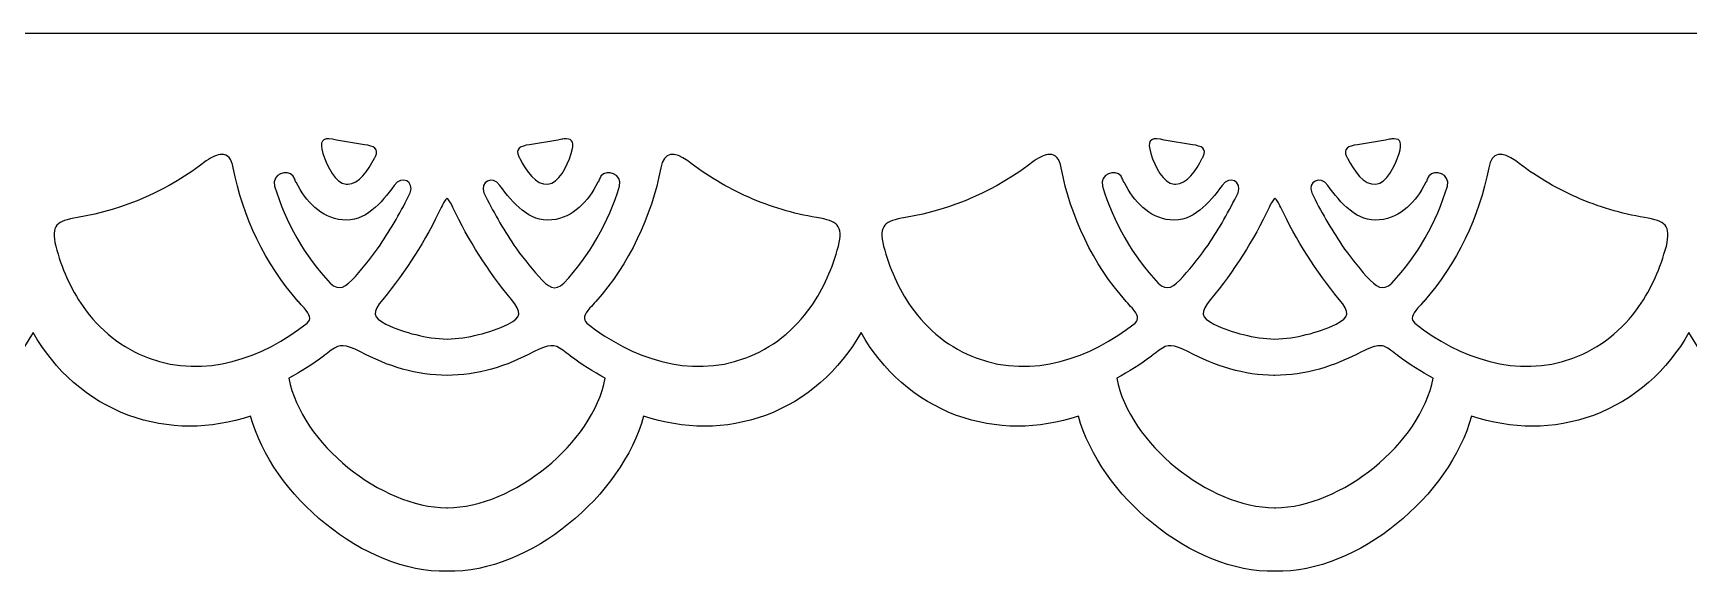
# Model space of a CAD drawing. Header units: centimetres. Extents: x -34.8 to -13.9, y -1.5 to 0.5.
# Drawn here: x -28.79 to -22.85, y -1.48 to 0.46 of the extents above; entities that cross this region are included whole.
import ezdxf

# ---------------------------------------------------------------- set-up
doc = ezdxf.new("R2010")
doc.units = ezdxf.units.CM
doc.header["$MEASUREMENT"] = 0
doc.layers.add('Layer 1', color=7, linetype='Continuous')

msp = doc.modelspace()

# ---------------------------------------------------------------- linework, layer by layer
at = {"layer": 'Layer 1', "color": 31}
for points, knots in [([(-34.38871, -0.91479), (-34.38863, -0.91479), (-34.38863, -0.91479), (-34.38855, -0.91487), (-34.38855, -0.91487), (-34.24729, -0.9671), (-34.09359, -0.96527), (-33.95143, -0.91749), (-33.95143, -0.91749), (-33.87348, -1.20163), (-33.54683, -1.48029), (-33.24613, -1.47462), (-33.24613, -1.47462), (-32.94535, -1.48028), (-32.61867, -1.20165), (-32.54072, -0.91749), (-32.54072, -0.91749), (-32.39864, -0.9653), (-32.24486, -0.9671), (-32.1036, -0.91487), (-32.1036, -0.91487), (-32.1036, -0.91479), (-32.1036, -0.91479), (-32.10352, -0.91479), (-32.10352, -0.91479), (-31.95644, -0.86047), (-31.83769, -0.75334), (-31.76067, -0.61766), (-31.76067, -0.61766), (-31.68368, -0.75336), (-31.56496, -0.86049), (-31.41785, -0.91479), (-31.41785, -0.91479), (-31.41777, -0.91479), (-31.41777, -0.91479), (-31.41777, -0.91487), (-31.41777, -0.91487), (-31.27651, -0.9671), (-31.12273, -0.96527), (-30.98065, -0.91749), (-30.98065, -0.91749), (-30.90268, -1.20163), (-30.57602, -1.48029), (-30.27524, -1.47462), (-30.27524, -1.47462), (-29.97454, -1.48028), (-29.64789, -1.20165), (-29.56991, -0.91749), (-29.56991, -0.91749), (-29.42778, -0.9653), (-29.27408, -0.9671), (-29.13279, -0.91487), (-29.13279, -0.91487), (-29.13271, -0.91479), (-29.13271, -0.91479), (-29.13271, -0.91479), (-29.13271, -0.91479), (-28.98555, -0.86047), (-28.8668, -0.75334), (-28.78981, -0.61766), (-28.78981, -0.61766), (-28.71279, -0.75336), (-28.59407, -0.86049), (-28.44696, -0.91479), (-28.44696, -0.91479), (-28.44696, -0.91479), (-28.44688, -0.91479), (-28.44688, -0.91487), (-28.44688, -0.91487), (-28.30562, -0.9671), (-28.15192, -0.96527), (-28.00976, -0.91749), (-28.00976, -0.91749), (-27.93181, -1.20163), (-27.60513, -1.48029), (-27.30443, -1.47462), (-27.30443, -1.47462), (-27.00365, -1.48028), (-26.677, -1.20165), (-26.59902, -0.91749), (-26.59902, -0.91749), (-26.45686, -0.9653), (-26.30316, -0.9671), (-26.1619, -0.91487), (-26.1619, -0.91487), (-26.1619, -0.91479), (-26.16182, -0.91479), (-26.16182, -0.91479), (-26.16182, -0.91479), (-26.01474, -0.86047), (-25.89599, -0.75334), (-25.81897, -0.61766), (-25.81897, -0.61766), (-25.74198, -0.75336), (-25.62323, -0.86049), (-25.47615, -0.91479), (-25.47615, -0.91479), (-25.47607, -0.91479), (-25.47607, -0.91479), (-25.47599, -0.91487), (-25.47599, -0.91487), (-25.3347, -0.9671), (-25.18103, -0.96527), (-25.03887, -0.91749), (-25.03887, -0.91749), (-24.9609, -1.20163), (-24.63427, -1.48029), (-24.33354, -1.47462), (-24.33354, -1.47462), (-24.03276, -1.48028), (-23.70611, -1.20165), (-23.62813, -0.91749), (-23.62813, -0.91749), (-23.48608, -0.9653), (-23.3323, -0.9671), (-23.19101, -0.91487), (-23.19101, -0.91487), (-23.19101, -0.91479), (-23.19101, -0.91479), (-23.19093, -0.91479), (-23.19093, -0.91479), (-23.04382, -0.86047), (-22.9251, -0.75334), (-22.84811, -0.61766), (-22.84811, -0.61766), (-22.77109, -0.75336), (-22.65237, -0.86049), (-22.50526, -0.91479), (-22.50526, -0.91479), (-22.50518, -0.91479), (-22.50518, -0.91479), (-22.50518, -0.91487), (-22.50518, -0.91487), (-22.36392, -0.9671), (-22.21022, -0.96527), (-22.06806, -0.91749), (-22.06806, -0.91749), (-21.99011, -1.20163), (-21.66343, -1.48029), (-21.36265, -1.47462), (-21.36265, -1.47462), (-21.06195, -1.48028), (-20.7353, -1.20165), (-20.65732, -0.91749), (-20.65732, -0.91749), (-20.51516, -0.9653), (-20.36146, -0.9671), (-20.2202, -0.91487), (-20.2202, -0.91487), (-20.22012, -0.91479), (-20.22012, -0.91479), (-20.22012, -0.91479), (-20.22012, -0.91479), (-20.07296, -0.86047), (-19.95421, -0.75334), (-19.87722, -0.61766), (-19.87722, -0.61766), (-19.80023, -0.75336), (-19.68148, -0.86049), (-19.5344, -0.91479), (-19.5344, -0.91479), (-19.5344, -0.91479), (-19.53432, -0.91479), (-19.53432, -0.91487), (-19.53432, -0.91487), (-19.39303, -0.9671), (-19.23936, -0.96527), (-19.0972, -0.91749), (-19.0972, -0.91749), (-19.01923, -1.20163), (-18.6926, -1.48029), (-18.39187, -1.47462), (-18.39187, -1.47462), (-18.09109, -1.48028), (-17.76444, -1.20165), (-17.68646, -0.91749), (-17.68646, -0.91749), (-17.54433, -0.9653), (-17.39063, -0.9671), (-17.24934, -0.91487), (-17.24934, -0.91487), (-17.24934, -0.91479), (-17.24926, -0.91479), (-17.24926, -0.91479), (-17.24926, -0.91479), (-17.10215, -0.86047), (-16.98343, -0.75334), (-16.90641, -0.61766), (-16.90641, -0.61766), (-16.82939, -0.75336), (-16.71067, -0.86049), (-16.56359, -0.91479), (-16.56359, -0.91479), (-16.56351, -0.91479), (-16.56351, -0.91479), (-16.56343, -0.91487), (-16.56343, -0.91487), (-16.42217, -0.9671), (-16.26847, -0.96527), (-16.12631, -0.91749), (-16.12631, -0.91749), (-16.04834, -1.20163), (-15.72168, -1.48029), (-15.42098, -1.47462), (-15.42098, -1.47462), (-15.1202, -1.48028), (-14.79355, -1.20165), (-14.71557, -0.91749), (-14.71557, -0.91749), (-14.57349, -0.9653), (-14.41974, -0.9671), (-14.27845, -0.91487), (-14.27845, -0.91487), (-14.27845, -0.91479), (-14.27845, -0.91479), (-14.27837, -0.91479), (-14.27837, -0.91479), (-14.13129, -0.86047), (-13.9329, -0.75334), (-13.85591, -0.61766), (-13.85591, -0.61766), (-13.85591, -0.61766), (-13.85591, 0.45721), (-13.85591, 0.45721), (-13.85591, 0.45721), (-13.85591, 0.45721), (-34.81102, 0.45721), (-34.81102, 0.45721), (-34.81102, 0.45721), (-34.81102, 0.45721), (-34.81102, -0.61766), (-34.81102, -0.61766), (-34.81102, -0.61766), (-34.73418, -0.75334), (-34.5358, -0.86047), (-34.38871, -0.91479)], [0, 0, 0, 0, 0.0166667, 0.0166667, 0.0166667, 0.0166667, 0.0333333, 0.0333333, 0.0333333, 0.0333333, 0.05, 0.05, 0.05, 0.05, 0.0666667, 0.0666667, 0.0666667, 0.0666667, 0.0833333, 0.0833333, 0.0833333, 0.0833333, 0.1, 0.1, 0.1, 0.1, 0.1166667, 0.1166667, 0.1166667, 0.1166667, 0.1333333, 0.1333333, 0.1333333, 0.1333333, 0.15, 0.15, 0.15, 0.15, 0.1666667, 0.1666667, 0.1666667, 0.1666667, 0.1833333, 0.1833333, 0.1833333, 0.1833333, 0.2, 0.2, 0.2, 0.2, 0.2166667, 0.2166667, 0.2166667, 0.2166667, 0.2333333, 0.2333333, 0.2333333, 0.2333333, 0.25, 0.25, 0.25, 0.25, 0.2666667, 0.2666667, 0.2666667, 0.2666667, 0.2833333, 0.2833333, 0.2833333, 0.2833333, 0.3, 0.3, 0.3, 0.3, 0.3166667, 0.3166667, 0.3166667, 0.3166667, 0.3333333, 0.3333333, 0.3333333, 0.3333333, 0.35, 0.35, 0.35, 0.35, 0.3666667, 0.3666667, 0.3666667, 0.3666667, 0.3833333, 0.3833333, 0.3833333, 0.3833333, 0.4, 0.4, 0.4, 0.4, 0.4166667, 0.4166667, 0.4166667, 0.4166667, 0.4333333, 0.4333333, 0.4333333, 0.4333333, 0.45, 0.45, 0.45, 0.45, 0.4666667, 0.4666667, 0.4666667, 0.4666667, 0.4833333, 0.4833333, 0.4833333, 0.4833333, 0.5, 0.5, 0.5, 0.5, 0.5166667, 0.5166667, 0.5166667, 0.5166667, 0.5333333, 0.5333333, 0.5333333, 0.5333333, 0.55, 0.55, 0.55, 0.55, 0.5666667, 0.5666667, 0.5666667, 0.5666667, 0.5833333, 0.5833333, 0.5833333, 0.5833333, 0.6, 0.6, 0.6, 0.6, 0.6166667, 0.6166667, 0.6166667, 0.6166667, 0.6333333, 0.6333333, 0.6333333, 0.6333333, 0.65, 0.65, 0.65, 0.65, 0.6666667, 0.6666667, 0.6666667, 0.6666667, 0.6833333, 0.6833333, 0.6833333, 0.6833333, 0.7, 0.7, 0.7, 0.7, 0.7166667, 0.7166667, 0.7166667, 0.7166667, 0.7333333, 0.7333333, 0.7333333, 0.7333333, 0.75, 0.75, 0.75, 0.75, 0.7666667, 0.7666667, 0.7666667, 0.7666667, 0.7833333, 0.7833333, 0.7833333, 0.7833333, 0.8, 0.8, 0.8, 0.8, 0.8166667, 0.8166667, 0.8166667, 0.8166667, 0.8333333, 0.8333333, 0.8333333, 0.8333333, 0.85, 0.85, 0.85, 0.85, 0.8666667, 0.8666667, 0.8666667, 0.8666667, 0.8833333, 0.8833333, 0.8833333, 0.8833333, 0.9, 0.9, 0.9, 0.9, 0.9166667, 0.9166667, 0.9166667, 0.9166667, 0.9333333, 0.9333333, 0.9333333, 0.9333333, 0.95, 0.95, 0.95, 0.95, 0.9666667, 0.9666667, 0.9666667, 0.9666667, 1, 1, 1, 1]), ([(-27.71582, 0.07605), (-27.71574, 0.07605), (-27.71574, 0.07605), (-27.71574, 0.07605), (-27.71574, 0.07605), (-27.67761, 0.06848), (-27.63922, 0.06189), (-27.60051, 0.05639), (-27.60051, 0.05639), (-27.56659, 0.05176), (-27.54844, 0.04229), (-27.56164, 0.01424), (-27.56164, 0.01424), (-27.5622, 0.01313), (-27.56275, 0.0121), (-27.56331, 0.01106), (-27.56331, 0.01106), (-27.56387, 0.00995), (-27.56434, 0.00892), (-27.56506, 0.00781), (-27.56506, 0.00781), (-27.58744, -0.03463), (-27.62065, -0.08535), (-27.66095, -0.08535), (-27.66095, -0.08535), (-27.66262, -0.08535), (-27.66428, -0.08527), (-27.66603, -0.08511), (-27.66603, -0.08511), (-27.70648, -0.08032), (-27.73323, -0.02452), (-27.75011, 0.02519), (-27.75011, 0.02519), (-27.76336, 0.06912), (-27.75294, 0.08304), (-27.71582, 0.07605)], [0, 0, 0, 0, 0.1, 0.1, 0.1, 0.1, 0.2, 0.2, 0.2, 0.2, 0.3, 0.3, 0.3, 0.3, 0.4, 0.4, 0.4, 0.4, 0.5, 0.5, 0.5, 0.5, 0.6, 0.6, 0.6, 0.6, 0.7, 0.7, 0.7, 0.7, 0.8, 0.8, 0.8, 0.8, 1, 1, 1, 1]), ([(-26.85881, 0.02517), (-26.87569, -0.02455), (-26.90244, -0.08035), (-26.94289, -0.08513), (-26.94289, -0.08513), (-26.98557, -0.08968), (-27.02055, -0.03639), (-27.04386, 0.00782), (-27.04386, 0.00782), (-27.04457, 0.00893), (-27.04505, 0.00996), (-27.04561, 0.01107), (-27.04561, 0.01107), (-27.04617, 0.0121), (-27.04672, 0.01313), (-27.04728, 0.01425), (-27.04728, 0.01425), (-27.06051, 0.0423), (-27.04241, 0.05177), (-27.00841, 0.0564), (-27.00841, 0.0564), (-26.9697, 0.0619), (-26.93131, 0.06849), (-26.89318, 0.07606), (-26.89318, 0.07606), (-26.8872, 0.07717), (-26.88186, 0.07781), (-26.87723, 0.07781), (-26.87723, 0.07781), (-26.85322, 0.0778), (-26.84775, 0.06203), (-26.85881, 0.02517)], [0, 0, 0, 0, 0.1111111, 0.1111111, 0.1111111, 0.1111111, 0.2222222, 0.2222222, 0.2222222, 0.2222222, 0.3333333, 0.3333333, 0.3333333, 0.3333333, 0.4444444, 0.4444444, 0.4444444, 0.4444444, 0.5555556, 0.5555556, 0.5555556, 0.5555556, 0.6666667, 0.6666667, 0.6666667, 0.6666667, 0.7777778, 0.7777778, 0.7777778, 0.7777778, 1, 1, 1, 1]), ([(-24.5909, 0.01425), (-24.59138, 0.01314), (-24.59193, 0.01211), (-24.59249, 0.01107), (-24.59249, 0.01107), (-24.59305, 0.00996), (-24.5936, 0.00893), (-24.59424, 0.00782), (-24.59424, 0.00782), (-24.61662, -0.03462), (-24.64983, -0.08534), (-24.69018, -0.08534), (-24.69018, -0.08534), (-24.69185, -0.08534), (-24.69354, -0.08526), (-24.69529, -0.0851), (-24.69529, -0.0851), (-24.73567, -0.08031), (-24.76252, -0.02451), (-24.7793, 0.0252), (-24.7793, 0.0252), (-24.79253, 0.06915), (-24.78208, 0.08309), (-24.74498, 0.07608), (-24.74498, 0.07608), (-24.74498, 0.07608), (-24.74498, 0.07608), (-24.7449, 0.07608), (-24.7449, 0.07608), (-24.70685, 0.06851), (-24.66838, 0.06192), (-24.62967, 0.05642), (-24.62967, 0.05642), (-24.59577, 0.05176), (-24.57759, 0.04227), (-24.5909, 0.01425)], [0, 0, 0, 0, 0.1, 0.1, 0.1, 0.1, 0.2, 0.2, 0.2, 0.2, 0.3, 0.3, 0.3, 0.3, 0.4, 0.4, 0.4, 0.4, 0.5, 0.5, 0.5, 0.5, 0.6, 0.6, 0.6, 0.6, 0.7, 0.7, 0.7, 0.7, 0.8, 0.8, 0.8, 0.8, 1, 1, 1, 1]), ([(-23.88798, 0.02517), (-23.90486, -0.02455), (-23.93169, -0.08035), (-23.97206, -0.08513), (-23.97206, -0.08513), (-24.01474, -0.08968), (-24.04979, -0.03639), (-24.0731, 0.00782), (-24.0731, 0.00782), (-24.07374, 0.00893), (-24.07421, 0.00996), (-24.07485, 0.01107), (-24.07485, 0.01107), (-24.07535, 0.0121), (-24.07591, 0.01313), (-24.07646, 0.01425), (-24.07646, 0.01425), (-24.08974, 0.0423), (-24.07159, 0.05177), (-24.03759, 0.0564), (-24.03759, 0.0564), (-23.99896, 0.0619), (-23.96049, 0.06849), (-23.92236, 0.07606), (-23.92236, 0.07606), (-23.91638, 0.07717), (-23.91106, 0.07781), (-23.90643, 0.07781), (-23.90643, 0.07781), (-23.88246, 0.07781), (-23.87688, 0.06204), (-23.88804, 0.02518), (-23.88804, 0.02518), (-23.88804, 0.02518), (-23.88798, 0.02517), (-23.88798, 0.02517)], [0, 0, 0, 0, 0.1, 0.1, 0.1, 0.1, 0.2, 0.2, 0.2, 0.2, 0.3, 0.3, 0.3, 0.3, 0.4, 0.4, 0.4, 0.4, 0.5, 0.5, 0.5, 0.5, 0.6, 0.6, 0.6, 0.6, 0.7, 0.7, 0.7, 0.7, 0.8, 0.8, 0.8, 0.8, 1, 1, 1, 1]), ([(-28.37362, -0.70971), (-28.37362, -0.70971), (-28.37362, -0.70971), (-28.3737, -0.70971), (-28.3737, -0.70971), (-28.47022, -0.67404), (-28.55192, -0.60882), (-28.61061, -0.52458), (-28.61061, -0.52458), (-28.65617, -0.45925), (-28.68795, -0.38499), (-28.70896, -0.30804), (-28.70896, -0.30804), (-28.72624, -0.23165), (-28.70555, -0.21755), (-28.63059, -0.20467), (-28.63059, -0.20467), (-28.63059, -0.20459), (-28.63051, -0.20451), (-28.63043, -0.20451), (-28.63043, -0.20451), (-28.46311, -0.17773), (-28.30208, -0.10577), (-28.16839, -0.0016), (-28.16839, -0.0016), (-28.14786, 0.01345), (-28.12881, 0.0219), (-28.11304, 0.0219), (-28.11304, 0.0219), (-28.09232, 0.0219), (-28.07722, 0.00724), (-28.07179, -0.02633), (-28.07179, -0.02633), (-28.07179, -0.02633), (-28.07163, -0.02617), (-28.07163, -0.02617), (-28.07163, -0.02617), (-28.03787, -0.20233), (-27.95736, -0.37148), (-27.83869, -0.50581), (-27.83869, -0.50581), (-27.83869, -0.50581), (-27.83869, -0.50589), (-27.83869, -0.50589), (-27.83869, -0.50589), (-27.83845, -0.50623), (-27.83819, -0.50645), (-27.8379, -0.50668), (-27.8379, -0.50668), (-27.83121, -0.51433), (-27.82419, -0.52173), (-27.81721, -0.52917), (-27.81721, -0.52917), (-27.7953, -0.55457), (-27.79147, -0.56849), (-27.80636, -0.58434), (-27.80636, -0.58434), (-27.96741, -0.70987), (-28.17349, -0.78337), (-28.37362, -0.70971)], [0, 0, 0, 0, 0.0625, 0.0625, 0.0625, 0.0625, 0.125, 0.125, 0.125, 0.125, 0.1875, 0.1875, 0.1875, 0.1875, 0.25, 0.25, 0.25, 0.25, 0.3125, 0.3125, 0.3125, 0.3125, 0.375, 0.375, 0.375, 0.375, 0.4375, 0.4375, 0.4375, 0.4375, 0.5, 0.5, 0.5, 0.5, 0.5625, 0.5625, 0.5625, 0.5625, 0.625, 0.625, 0.625, 0.625, 0.6875, 0.6875, 0.6875, 0.6875, 0.75, 0.75, 0.75, 0.75, 0.8125, 0.8125, 0.8125, 0.8125, 0.875, 0.875, 0.875, 0.875, 1, 1, 1, 1]), ([(-25.97835, -0.20467), (-25.90342, -0.21756), (-25.88273, -0.23168), (-25.90001, -0.30804), (-25.90001, -0.30804), (-25.92102, -0.38495), (-25.95279, -0.45925), (-25.99836, -0.52458), (-25.99836, -0.52458), (-26.05712, -0.60885), (-26.13875, -0.67404), (-26.23527, -0.70971), (-26.23527, -0.70971), (-26.23535, -0.70971), (-26.23535, -0.70971), (-26.23535, -0.70971), (-26.23535, -0.70971), (-26.43545, -0.78337), (-26.64164, -0.70987), (-26.80259, -0.58438), (-26.80259, -0.58438), (-26.81757, -0.56853), (-26.81365, -0.55461), (-26.79174, -0.52921), (-26.79174, -0.52921), (-26.78473, -0.5218), (-26.77774, -0.51437), (-26.77105, -0.50672), (-26.77105, -0.50672), (-26.77073, -0.50648), (-26.77049, -0.50624), (-26.77026, -0.50593), (-26.77026, -0.50593), (-26.77026, -0.50593), (-26.77026, -0.50585), (-26.77026, -0.50585), (-26.77026, -0.50585), (-26.65162, -0.37152), (-26.57111, -0.20237), (-26.53732, -0.02621), (-26.53732, -0.02621), (-26.53732, -0.02621), (-26.53716, -0.02637), (-26.53716, -0.02637), (-26.53716, -0.02637), (-26.52761, 0.03279), (-26.48811, 0.03327), (-26.44056, -0.0016), (-26.44056, -0.0016), (-26.37375, -0.0537), (-26.30001, -0.09772), (-26.22212, -0.13204), (-26.22212, -0.13204), (-26.14423, -0.16646), (-26.06223, -0.19112), (-25.97852, -0.20451), (-25.97852, -0.20451), (-25.97843, -0.20451), (-25.97835, -0.20459), (-25.97835, -0.20467)], [0, 0, 0, 0, 0.0625, 0.0625, 0.0625, 0.0625, 0.125, 0.125, 0.125, 0.125, 0.1875, 0.1875, 0.1875, 0.1875, 0.25, 0.25, 0.25, 0.25, 0.3125, 0.3125, 0.3125, 0.3125, 0.375, 0.375, 0.375, 0.375, 0.4375, 0.4375, 0.4375, 0.4375, 0.5, 0.5, 0.5, 0.5, 0.5625, 0.5625, 0.5625, 0.5625, 0.625, 0.625, 0.625, 0.625, 0.6875, 0.6875, 0.6875, 0.6875, 0.75, 0.75, 0.75, 0.75, 0.8125, 0.8125, 0.8125, 0.8125, 0.875, 0.875, 0.875, 0.875, 1, 1, 1, 1]), ([(-25.40278, -0.70971), (-25.40278, -0.70971), (-25.40286, -0.70971), (-25.40286, -0.70971), (-25.40286, -0.70971), (-25.49938, -0.67404), (-25.58108, -0.60882), (-25.63977, -0.52458), (-25.63977, -0.52458), (-25.6853, -0.45925), (-25.71708, -0.38499), (-25.73812, -0.30804), (-25.73812, -0.30804), (-25.7554, -0.23165), (-25.73479, -0.21755), (-25.65983, -0.20467), (-25.65983, -0.20467), (-25.65975, -0.20459), (-25.65967, -0.20451), (-25.65959, -0.20451), (-25.65959, -0.20451), (-25.49235, -0.17773), (-25.33124, -0.10577), (-25.19755, -0.0016), (-25.19755, -0.0016), (-25.1771, 0.01345), (-25.15805, 0.0219), (-25.14228, 0.0219), (-25.14228, 0.0219), (-25.12148, 0.0219), (-25.10638, 0.00724), (-25.10093, -0.02633), (-25.10093, -0.02633), (-25.10093, -0.02633), (-25.10085, -0.02617), (-25.10085, -0.02617), (-25.10085, -0.02617), (-25.06701, -0.20233), (-24.9865, -0.37148), (-24.86783, -0.50581), (-24.86783, -0.50581), (-24.86783, -0.50581), (-24.86791, -0.50589), (-24.86791, -0.50589), (-24.86791, -0.50589), (-24.86759, -0.50623), (-24.86735, -0.50645), (-24.86712, -0.50668), (-24.86712, -0.50668), (-24.86035, -0.51433), (-24.85341, -0.52173), (-24.8464, -0.52917), (-24.8464, -0.52917), (-24.82449, -0.55457), (-24.8206, -0.56849), (-24.83558, -0.58434), (-24.83558, -0.58434), (-24.99656, -0.70987), (-25.20265, -0.78337), (-25.40278, -0.70971)], [0, 0, 0, 0, 0.0625, 0.0625, 0.0625, 0.0625, 0.125, 0.125, 0.125, 0.125, 0.1875, 0.1875, 0.1875, 0.1875, 0.25, 0.25, 0.25, 0.25, 0.3125, 0.3125, 0.3125, 0.3125, 0.375, 0.375, 0.375, 0.375, 0.4375, 0.4375, 0.4375, 0.4375, 0.5, 0.5, 0.5, 0.5, 0.5625, 0.5625, 0.5625, 0.5625, 0.625, 0.625, 0.625, 0.625, 0.6875, 0.6875, 0.6875, 0.6875, 0.75, 0.75, 0.75, 0.75, 0.8125, 0.8125, 0.8125, 0.8125, 0.875, 0.875, 0.875, 0.875, 1, 1, 1, 1]), ([(-23.00777, -0.20451), (-23.00769, -0.20451), (-23.00761, -0.20459), (-23.00753, -0.20467), (-23.00753, -0.20467), (-22.93257, -0.21756), (-22.91188, -0.23168), (-22.92916, -0.30804), (-22.92916, -0.30804), (-22.95027, -0.38495), (-22.98205, -0.45925), (-23.02751, -0.52458), (-23.02751, -0.52458), (-23.0863, -0.60885), (-23.16792, -0.67404), (-23.26452, -0.70971), (-23.26452, -0.70971), (-23.26452, -0.70971), (-23.26452, -0.70971), (-23.2646, -0.70971), (-23.2646, -0.70971), (-23.46465, -0.78337), (-23.67081, -0.70987), (-23.83176, -0.58438), (-23.83176, -0.58438), (-23.84671, -0.56853), (-23.84282, -0.55461), (-23.82094, -0.52921), (-23.82094, -0.52921), (-23.81393, -0.5218), (-23.807, -0.51437), (-23.80022, -0.50672), (-23.80022, -0.50672), (-23.79998, -0.50648), (-23.79974, -0.50624), (-23.79943, -0.50593), (-23.79943, -0.50593), (-23.79943, -0.50593), (-23.79943, -0.50585), (-23.79943, -0.50585), (-23.79943, -0.50585), (-23.68084, -0.37152), (-23.60028, -0.20237), (-23.56649, -0.02621), (-23.56649, -0.02621), (-23.56649, -0.02621), (-23.56641, -0.02637), (-23.56641, -0.02637), (-23.56641, -0.02637), (-23.55686, 0.03279), (-23.51728, 0.03327), (-23.46981, -0.0016), (-23.46981, -0.0016), (-23.40292, -0.0537), (-23.32924, -0.09772), (-23.25137, -0.13204), (-23.25137, -0.13204), (-23.1735, -0.16644), (-23.09138, -0.19112), (-23.00777, -0.20451)], [0, 0, 0, 0, 0.0625, 0.0625, 0.0625, 0.0625, 0.125, 0.125, 0.125, 0.125, 0.1875, 0.1875, 0.1875, 0.1875, 0.25, 0.25, 0.25, 0.25, 0.3125, 0.3125, 0.3125, 0.3125, 0.375, 0.375, 0.375, 0.375, 0.4375, 0.4375, 0.4375, 0.4375, 0.5, 0.5, 0.5, 0.5, 0.5625, 0.5625, 0.5625, 0.5625, 0.625, 0.625, 0.625, 0.625, 0.6875, 0.6875, 0.6875, 0.6875, 0.75, 0.75, 0.75, 0.75, 0.8125, 0.8125, 0.8125, 0.8125, 0.875, 0.875, 0.875, 0.875, 1, 1, 1, 1]), ([(-27.84612, -0.07844), (-27.84596, -0.07844), (-27.84588, -0.07844), (-27.84572, -0.07836), (-27.84572, -0.07836), (-27.81013, -0.14829), (-27.75788, -0.20515), (-27.68009, -0.21356), (-27.68009, -0.21356), (-27.59823, -0.22258), (-27.54081, -0.15247), (-27.49406, -0.08973), (-27.49406, -0.08973), (-27.4676, -0.05039), (-27.42024, -0.07729), (-27.43696, -0.11624), (-27.43696, -0.11624), (-27.46834, -0.18122), (-27.50432, -0.24422), (-27.5447, -0.30346), (-27.5447, -0.30346), (-27.57042, -0.34137), (-27.6018, -0.38014), (-27.63341, -0.4163), (-27.63341, -0.4163), (-27.66892, -0.45548), (-27.69019, -0.47091), (-27.72387, -0.44011), (-27.72387, -0.44011), (-27.81584, -0.34293), (-27.88426, -0.22141), (-27.92313, -0.09194), (-27.92313, -0.09194), (-27.93498, -0.04749), (-27.87757, -0.03093), (-27.85645, -0.05572), (-27.85645, -0.05572), (-27.85423, -0.0608), (-27.85182, -0.06591), (-27.84944, -0.07083), (-27.84944, -0.07083), (-27.84851, -0.07621), (-27.84739, -0.07844), (-27.84612, -0.07844)], [0, 0, 0, 0, 0.0833333, 0.0833333, 0.0833333, 0.0833333, 0.1666667, 0.1666667, 0.1666667, 0.1666667, 0.25, 0.25, 0.25, 0.25, 0.3333333, 0.3333333, 0.3333333, 0.3333333, 0.4166667, 0.4166667, 0.4166667, 0.4166667, 0.5, 0.5, 0.5, 0.5, 0.5833333, 0.5833333, 0.5833333, 0.5833333, 0.6666667, 0.6666667, 0.6666667, 0.6666667, 0.75, 0.75, 0.75, 0.75, 0.8333333, 0.8333333, 0.8333333, 0.8333333, 1, 1, 1, 1]), ([(-27.1149, -0.08976), (-27.06815, -0.15249), (-27.01073, -0.22261), (-26.92887, -0.21359), (-26.92887, -0.21359), (-26.85114, -0.20518), (-26.79883, -0.14829), (-26.76324, -0.07839), (-26.76324, -0.07839), (-26.76181, -0.07887), (-26.76051, -0.07678), (-26.75948, -0.0709), (-26.75948, -0.0709), (-26.7571, -0.06595), (-26.75477, -0.06087), (-26.75247, -0.05579), (-26.75247, -0.05579), (-26.73136, -0.031), (-26.67394, -0.04756), (-26.68579, -0.09201), (-26.68579, -0.09201), (-26.72474, -0.2215), (-26.79308, -0.34299), (-26.88505, -0.44018), (-26.88505, -0.44018), (-26.91873, -0.47098), (-26.94008, -0.45555), (-26.97551, -0.41637), (-26.97551, -0.41637), (-27.00721, -0.38023), (-27.03851, -0.34144), (-27.0643, -0.30353), (-27.0643, -0.30353), (-27.1046, -0.24429), (-27.14069, -0.18129), (-27.17204, -0.11631), (-27.17204, -0.11631), (-27.18879, -0.07733), (-27.14135, -0.05042), (-27.1149, -0.08976)], [0, 0, 0, 0, 0.0909091, 0.0909091, 0.0909091, 0.0909091, 0.1818182, 0.1818182, 0.1818182, 0.1818182, 0.2727273, 0.2727273, 0.2727273, 0.2727273, 0.3636364, 0.3636364, 0.3636364, 0.3636364, 0.4545455, 0.4545455, 0.4545455, 0.4545455, 0.5454545, 0.5454545, 0.5454545, 0.5454545, 0.6363636, 0.6363636, 0.6363636, 0.6363636, 0.7272727, 0.7272727, 0.7272727, 0.7272727, 0.8181818, 0.8181818, 0.8181818, 0.8181818, 1, 1, 1, 1]), ([(-24.88562, -0.05576), (-24.8834, -0.06084), (-24.8811, -0.06595), (-24.87861, -0.07087), (-24.87861, -0.07087), (-24.87774, -0.07621), (-24.87663, -0.07844), (-24.87528, -0.07844), (-24.87528, -0.07844), (-24.87512, -0.07844), (-24.87504, -0.07844), (-24.87488, -0.07836), (-24.87488, -0.07836), (-24.83937, -0.14829), (-24.78704, -0.20515), (-24.70925, -0.21356), (-24.70925, -0.21356), (-24.62739, -0.22258), (-24.56997, -0.15247), (-24.5233, -0.08973), (-24.5233, -0.08973), (-24.49687, -0.05039), (-24.4494, -0.07729), (-24.46612, -0.11624), (-24.46612, -0.11624), (-24.4975, -0.18122), (-24.53356, -0.24422), (-24.57386, -0.30346), (-24.57386, -0.30346), (-24.5996, -0.34137), (-24.63096, -0.38014), (-24.66265, -0.4163), (-24.66265, -0.4163), (-24.69808, -0.45548), (-24.71943, -0.47091), (-24.75303, -0.44011), (-24.75303, -0.44011), (-24.84508, -0.34293), (-24.91342, -0.22141), (-24.95237, -0.09194), (-24.95237, -0.09194), (-24.96423, -0.04753), (-24.90674, -0.03097), (-24.88562, -0.05576)], [0, 0, 0, 0, 0.0833333, 0.0833333, 0.0833333, 0.0833333, 0.1666667, 0.1666667, 0.1666667, 0.1666667, 0.25, 0.25, 0.25, 0.25, 0.3333333, 0.3333333, 0.3333333, 0.3333333, 0.4166667, 0.4166667, 0.4166667, 0.4166667, 0.5, 0.5, 0.5, 0.5, 0.5833333, 0.5833333, 0.5833333, 0.5833333, 0.6666667, 0.6666667, 0.6666667, 0.6666667, 0.75, 0.75, 0.75, 0.75, 0.8333333, 0.8333333, 0.8333333, 0.8333333, 1, 1, 1, 1]), ([(-23.78866, -0.07087), (-23.78628, -0.06592), (-23.78395, -0.06084), (-23.78173, -0.05576), (-23.78173, -0.05576), (-23.76062, -0.03097), (-23.70312, -0.04753), (-23.715, -0.09198), (-23.715, -0.09198), (-23.75395, -0.22147), (-23.82226, -0.34296), (-23.91434, -0.44015), (-23.91434, -0.44015), (-23.94794, -0.47095), (-23.96929, -0.45552), (-24.00472, -0.41634), (-24.00472, -0.41634), (-24.03642, -0.3802), (-24.06772, -0.34141), (-24.09351, -0.3035), (-24.09351, -0.3035), (-24.13381, -0.24426), (-24.16987, -0.18126), (-24.20125, -0.11628), (-24.20125, -0.11628), (-24.21797, -0.07733), (-24.17051, -0.05043), (-24.14407, -0.08977), (-24.14407, -0.08977), (-24.09732, -0.1525), (-24.03988, -0.22262), (-23.95804, -0.2136), (-23.95804, -0.2136), (-23.88031, -0.20519), (-23.828, -0.1483), (-23.79238, -0.0784), (-23.79238, -0.0784), (-23.79099, -0.07883), (-23.78969, -0.07677), (-23.78866, -0.07087)], [0, 0, 0, 0, 0.0909091, 0.0909091, 0.0909091, 0.0909091, 0.1818182, 0.1818182, 0.1818182, 0.1818182, 0.2727273, 0.2727273, 0.2727273, 0.2727273, 0.3636364, 0.3636364, 0.3636364, 0.3636364, 0.4545455, 0.4545455, 0.4545455, 0.4545455, 0.5454545, 0.5454545, 0.5454545, 0.5454545, 0.6363636, 0.6363636, 0.6363636, 0.6363636, 0.7272727, 0.7272727, 0.7272727, 0.7272727, 0.8181818, 0.8181818, 0.8181818, 0.8181818, 1, 1, 1, 1]), ([(-27.53529, -0.49875), (-27.53521, -0.49859), (-27.53521, -0.49851), (-27.53521, -0.49843), (-27.53521, -0.49843), (-27.45152, -0.39807), (-27.38112, -0.28642), (-27.32521, -0.16826), (-27.32521, -0.16826), (-27.31804, -0.15225), (-27.31111, -0.14148), (-27.30449, -0.13537), (-27.30449, -0.13537), (-27.30449, -0.13537), (-27.30442, -0.13538), (-27.30442, -0.13538), (-27.30442, -0.13538), (-27.29781, -0.14149), (-27.29098, -0.15226), (-27.2837, -0.16827), (-27.2837, -0.16827), (-27.22779, -0.28643), (-27.15741, -0.39809), (-27.0737, -0.49844), (-27.0737, -0.49844), (-27.0737, -0.49852), (-27.0737, -0.4986), (-27.07362, -0.49876), (-27.07362, -0.49876), (-27.03586, -0.54599), (-27.03594, -0.56184), (-27.08524, -0.58771), (-27.08524, -0.58771), (-27.15403, -0.61972), (-27.22777, -0.63764), (-27.30447, -0.64153), (-27.30447, -0.64153), (-27.38109, -0.63764), (-27.45483, -0.61973), (-27.52362, -0.58771), (-27.52362, -0.58771), (-27.57297, -0.56183), (-27.57305, -0.54598), (-27.53529, -0.49875)], [0, 0, 0, 0, 0.0833333, 0.0833333, 0.0833333, 0.0833333, 0.1666667, 0.1666667, 0.1666667, 0.1666667, 0.25, 0.25, 0.25, 0.25, 0.3333333, 0.3333333, 0.3333333, 0.3333333, 0.4166667, 0.4166667, 0.4166667, 0.4166667, 0.5, 0.5, 0.5, 0.5, 0.5833333, 0.5833333, 0.5833333, 0.5833333, 0.6666667, 0.6666667, 0.6666667, 0.6666667, 0.75, 0.75, 0.75, 0.75, 0.8333333, 0.8333333, 0.8333333, 0.8333333, 1, 1, 1, 1]), ([(-24.35439, -0.16829), (-24.34722, -0.15228), (-24.34039, -0.14151), (-24.3337, -0.1354), (-24.3337, -0.1354), (-24.32701, -0.14151), (-24.32015, -0.15228), (-24.3129, -0.16829), (-24.3129, -0.16829), (-24.25707, -0.28645), (-24.18667, -0.39811), (-24.1029, -0.49846), (-24.1029, -0.49846), (-24.1029, -0.49854), (-24.1029, -0.49862), (-24.1029, -0.49878), (-24.1029, -0.49878), (-24.06506, -0.54601), (-24.06522, -0.56186), (-24.11446, -0.58773), (-24.11446, -0.58773), (-24.18328, -0.61974), (-24.25702, -0.63766), (-24.33369, -0.64155), (-24.33369, -0.64155), (-24.41037, -0.63766), (-24.48405, -0.61975), (-24.55284, -0.58773), (-24.55284, -0.58773), (-24.60213, -0.56183), (-24.60229, -0.54601), (-24.56446, -0.49878), (-24.56446, -0.49878), (-24.56446, -0.49862), (-24.56446, -0.49854), (-24.56446, -0.49846), (-24.56446, -0.49846), (-24.48069, -0.3981), (-24.41029, -0.28637), (-24.35446, -0.16823), (-24.35446, -0.16823), (-24.35446, -0.16823), (-24.35439, -0.16829), (-24.35439, -0.16829)], [0, 0, 0, 0, 0.0833333, 0.0833333, 0.0833333, 0.0833333, 0.1666667, 0.1666667, 0.1666667, 0.1666667, 0.25, 0.25, 0.25, 0.25, 0.3333333, 0.3333333, 0.3333333, 0.3333333, 0.4166667, 0.4166667, 0.4166667, 0.4166667, 0.5, 0.5, 0.5, 0.5, 0.5833333, 0.5833333, 0.5833333, 0.5833333, 0.6666667, 0.6666667, 0.6666667, 0.6666667, 0.75, 0.75, 0.75, 0.75, 0.8333333, 0.8333333, 0.8333333, 0.8333333, 1, 1, 1, 1]), ([(-27.30294, -1.24678), (-27.30294, -1.24678), (-27.30603, -1.24678), (-27.30603, -1.24678), (-27.30603, -1.24678), (-27.54206, -1.24413), (-27.82668, -1.01688), (-27.8724, -0.78162), (-27.8724, -0.78162), (-27.82933, -0.75879), (-27.78765, -0.73201), (-27.74754, -0.70209), (-27.74754, -0.70209), (-27.74714, -0.70183), (-27.74675, -0.70153), (-27.74635, -0.7013), (-27.74635, -0.7013), (-27.74593, -0.70088), (-27.74556, -0.70066), (-27.74516, -0.70035), (-27.74516, -0.70035), (-27.73664, -0.69389), (-27.7282, -0.68736), (-27.71976, -0.68066), (-27.71976, -0.68066), (-27.68809, -0.65791), (-27.67245, -0.65915), (-27.61496, -0.68672), (-27.61496, -0.68672), (-27.61496, -0.68672), (-27.61488, -0.68671), (-27.61488, -0.68671), (-27.61488, -0.68671), (-27.52021, -0.7383), (-27.41134, -0.77199), (-27.30455, -0.77127), (-27.30455, -0.77127), (-27.19768, -0.77196), (-27.08881, -0.7383), (-26.99414, -0.68671), (-26.99414, -0.68671), (-26.99414, -0.68671), (-26.99406, -0.68671), (-26.99406, -0.68671), (-26.99406, -0.68671), (-26.93657, -0.65914), (-26.92103, -0.65787), (-26.88926, -0.68065), (-26.88926, -0.68065), (-26.88082, -0.68734), (-26.87235, -0.69388), (-26.86386, -0.70034), (-26.86386, -0.70034), (-26.86346, -0.70066), (-26.86307, -0.7009), (-26.86267, -0.70129), (-26.86267, -0.70129), (-26.86227, -0.70153), (-26.86188, -0.70185), (-26.86156, -0.70208), (-26.86156, -0.70208), (-26.82134, -0.732), (-26.7797, -0.75878), (-26.73662, -0.78161), (-26.73662, -0.78161), (-26.78229, -1.01686), (-27.0669, -1.24414), (-27.30294, -1.24678)], [0, 0, 0, 0, 0.0555556, 0.0555556, 0.0555556, 0.0555556, 0.1111111, 0.1111111, 0.1111111, 0.1111111, 0.1666667, 0.1666667, 0.1666667, 0.1666667, 0.2222222, 0.2222222, 0.2222222, 0.2222222, 0.2777778, 0.2777778, 0.2777778, 0.2777778, 0.3333333, 0.3333333, 0.3333333, 0.3333333, 0.3888889, 0.3888889, 0.3888889, 0.3888889, 0.4444444, 0.4444444, 0.4444444, 0.4444444, 0.5, 0.5, 0.5, 0.5, 0.5555556, 0.5555556, 0.5555556, 0.5555556, 0.6111111, 0.6111111, 0.6111111, 0.6111111, 0.6666667, 0.6666667, 0.6666667, 0.6666667, 0.7222222, 0.7222222, 0.7222222, 0.7222222, 0.7777778, 0.7777778, 0.7777778, 0.7777778, 0.8333333, 0.8333333, 0.8333333, 0.8333333, 0.8888889, 0.8888889, 0.8888889, 0.8888889, 1, 1, 1, 1]), ([(-24.33217, -1.24678), (-24.33217, -1.24678), (-24.33521, -1.24678), (-24.33521, -1.24678), (-24.33521, -1.24678), (-24.57124, -1.24413), (-24.85586, -1.01688), (-24.90158, -0.78162), (-24.90158, -0.78162), (-24.85859, -0.75879), (-24.81686, -0.73201), (-24.77672, -0.70209), (-24.77672, -0.70209), (-24.77632, -0.70183), (-24.77593, -0.70153), (-24.77553, -0.7013), (-24.77553, -0.7013), (-24.77513, -0.70088), (-24.77482, -0.70066), (-24.77442, -0.70035), (-24.77442, -0.70035), (-24.76582, -0.69389), (-24.75738, -0.68736), (-24.74894, -0.68066), (-24.74894, -0.68066), (-24.71724, -0.65791), (-24.70163, -0.65915), (-24.64414, -0.68672), (-24.64414, -0.68672), (-24.55032, -0.73776), (-24.4429, -0.77128), (-24.33706, -0.77128), (-24.33706, -0.77128), (-24.33595, -0.77128), (-24.33484, -0.77128), (-24.33373, -0.77128), (-24.33373, -0.77128), (-24.22686, -0.77197), (-24.11809, -0.73831), (-24.02332, -0.68672), (-24.02332, -0.68672), (-23.99242, -0.6719), (-23.97363, -0.66473), (-23.95794, -0.66473), (-23.95794, -0.66473), (-23.94439, -0.66473), (-23.93315, -0.67005), (-23.91844, -0.68066), (-23.91844, -0.68066), (-23.91008, -0.68735), (-23.90164, -0.69389), (-23.89304, -0.70035), (-23.89304, -0.70035), (-23.89264, -0.70067), (-23.89225, -0.70091), (-23.89185, -0.7013), (-23.89185, -0.7013), (-23.89151, -0.70154), (-23.89114, -0.70186), (-23.89074, -0.70209), (-23.89074, -0.70209), (-23.85052, -0.73201), (-23.80888, -0.75879), (-23.76588, -0.78162), (-23.76588, -0.78162), (-23.81144, -1.01686), (-24.09613, -1.24414), (-24.33217, -1.24678)], [0, 0, 0, 0, 0.0555556, 0.0555556, 0.0555556, 0.0555556, 0.1111111, 0.1111111, 0.1111111, 0.1111111, 0.1666667, 0.1666667, 0.1666667, 0.1666667, 0.2222222, 0.2222222, 0.2222222, 0.2222222, 0.2777778, 0.2777778, 0.2777778, 0.2777778, 0.3333333, 0.3333333, 0.3333333, 0.3333333, 0.3888889, 0.3888889, 0.3888889, 0.3888889, 0.4444444, 0.4444444, 0.4444444, 0.4444444, 0.5, 0.5, 0.5, 0.5, 0.5555556, 0.5555556, 0.5555556, 0.5555556, 0.6111111, 0.6111111, 0.6111111, 0.6111111, 0.6666667, 0.6666667, 0.6666667, 0.6666667, 0.7222222, 0.7222222, 0.7222222, 0.7222222, 0.7777778, 0.7777778, 0.7777778, 0.7777778, 0.8333333, 0.8333333, 0.8333333, 0.8333333, 0.8888889, 0.8888889, 0.8888889, 0.8888889, 1, 1, 1, 1])]:
    msp.add_open_spline(points, degree=3, knots=knots, dxfattribs=at)

doc.saveas('drawing.dxf')
